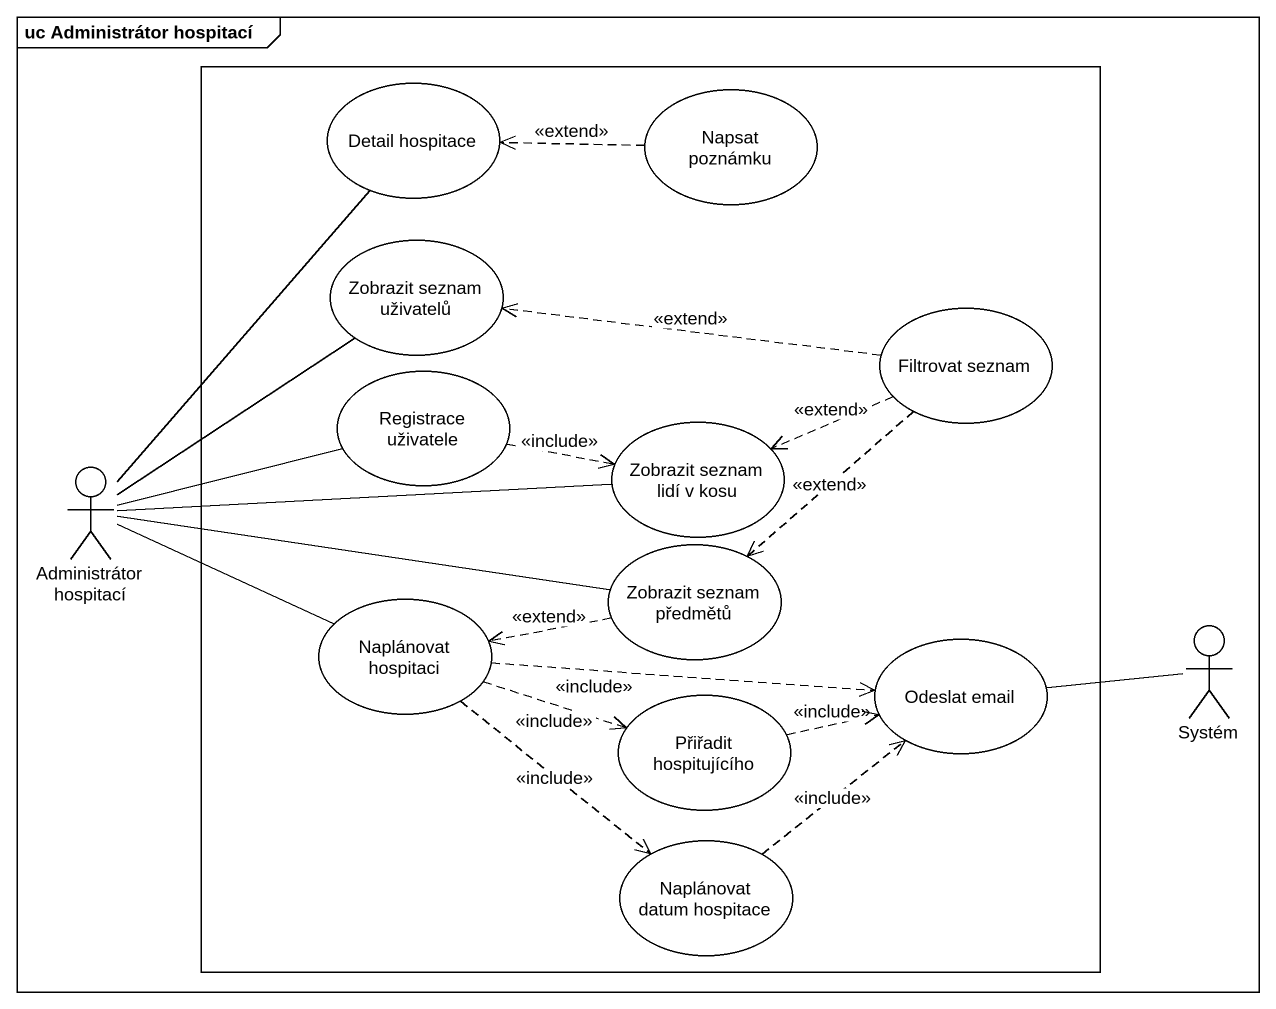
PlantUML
@startuml
mainframe uc Administrátor hospitací
rectangle " " as rectangle1 {
  usecase "Detail hospitace" as Detail_hospitace
  usecase "Napsat poznámku" as Napsat_poznámku
  usecase "Zobrazit seznam uživatelů" as Zobrazit_seznam_uživatelů
  usecase "Registrace uživatele" as Registrace_uživatele
  usecase "Filtrovat seznam" as Filtrovat_seznam
  usecase "Zobrazit seznam lidí v kosu" as Zobrazit_seznam_lidí_v_kosu
  usecase "Zobrazit seznam předmětů" as Zobrazit_seznam_předmětů
  usecase "Naplánovat hospitaci" as Naplánovat_hospitaci
  usecase "Odeslat email" as Odeslat_email
  usecase "Přiřadit hospitujícího" as Přiřadit_hospitujícího
  usecase "Naplánovat datum hospitace" as Naplánovat_datum_hospitace
}
actor "Administrátor hospitací" as Administrátor_hospitací
actor Systém
Napsat_poznámku .left.> Detail_hospitace : <<extend>>
Registrace_uživatele .right.> Zobrazit_seznam_lidí_v_kosu : <<include>>
Filtrovat_seznam .left.> Zobrazit_seznam_uživatelů : <<extend>>
Filtrovat_seznam .left.> Zobrazit_seznam_lidí_v_kosu : <<extend>>
Filtrovat_seznam ..> Zobrazit_seznam_předmětů : <<extend>>
Administrátor_hospitací -up- Detail_hospitace
Administrátor_hospitací -up- Zobrazit_seznam_uživatelů
Administrátor_hospitací -right- Registrace_uživatele
Administrátor_hospitací -right- Zobrazit_seznam_lidí_v_kosu
Administrátor_hospitací -right- Zobrazit_seznam_předmětů
Administrátor_hospitací -right- Naplánovat_hospitaci
Zobrazit_seznam_předmětů .left.> Naplánovat_hospitaci : <<extend>>
Naplánovat_hospitaci .right.> Odeslat_email : <<include>>
Naplánovat_hospitaci .right.> Přiřadit_hospitujícího : <<include>>
Naplánovat_hospitaci ..> Naplánovat_datum_hospitace : <<include>>
Odeslat_email -right- Systém
Přiřadit_hospitujícího .right.> Odeslat_email : <<include>>
Naplánovat_datum_hospitace .up.> Odeslat_email : <<include>>
@enduml
